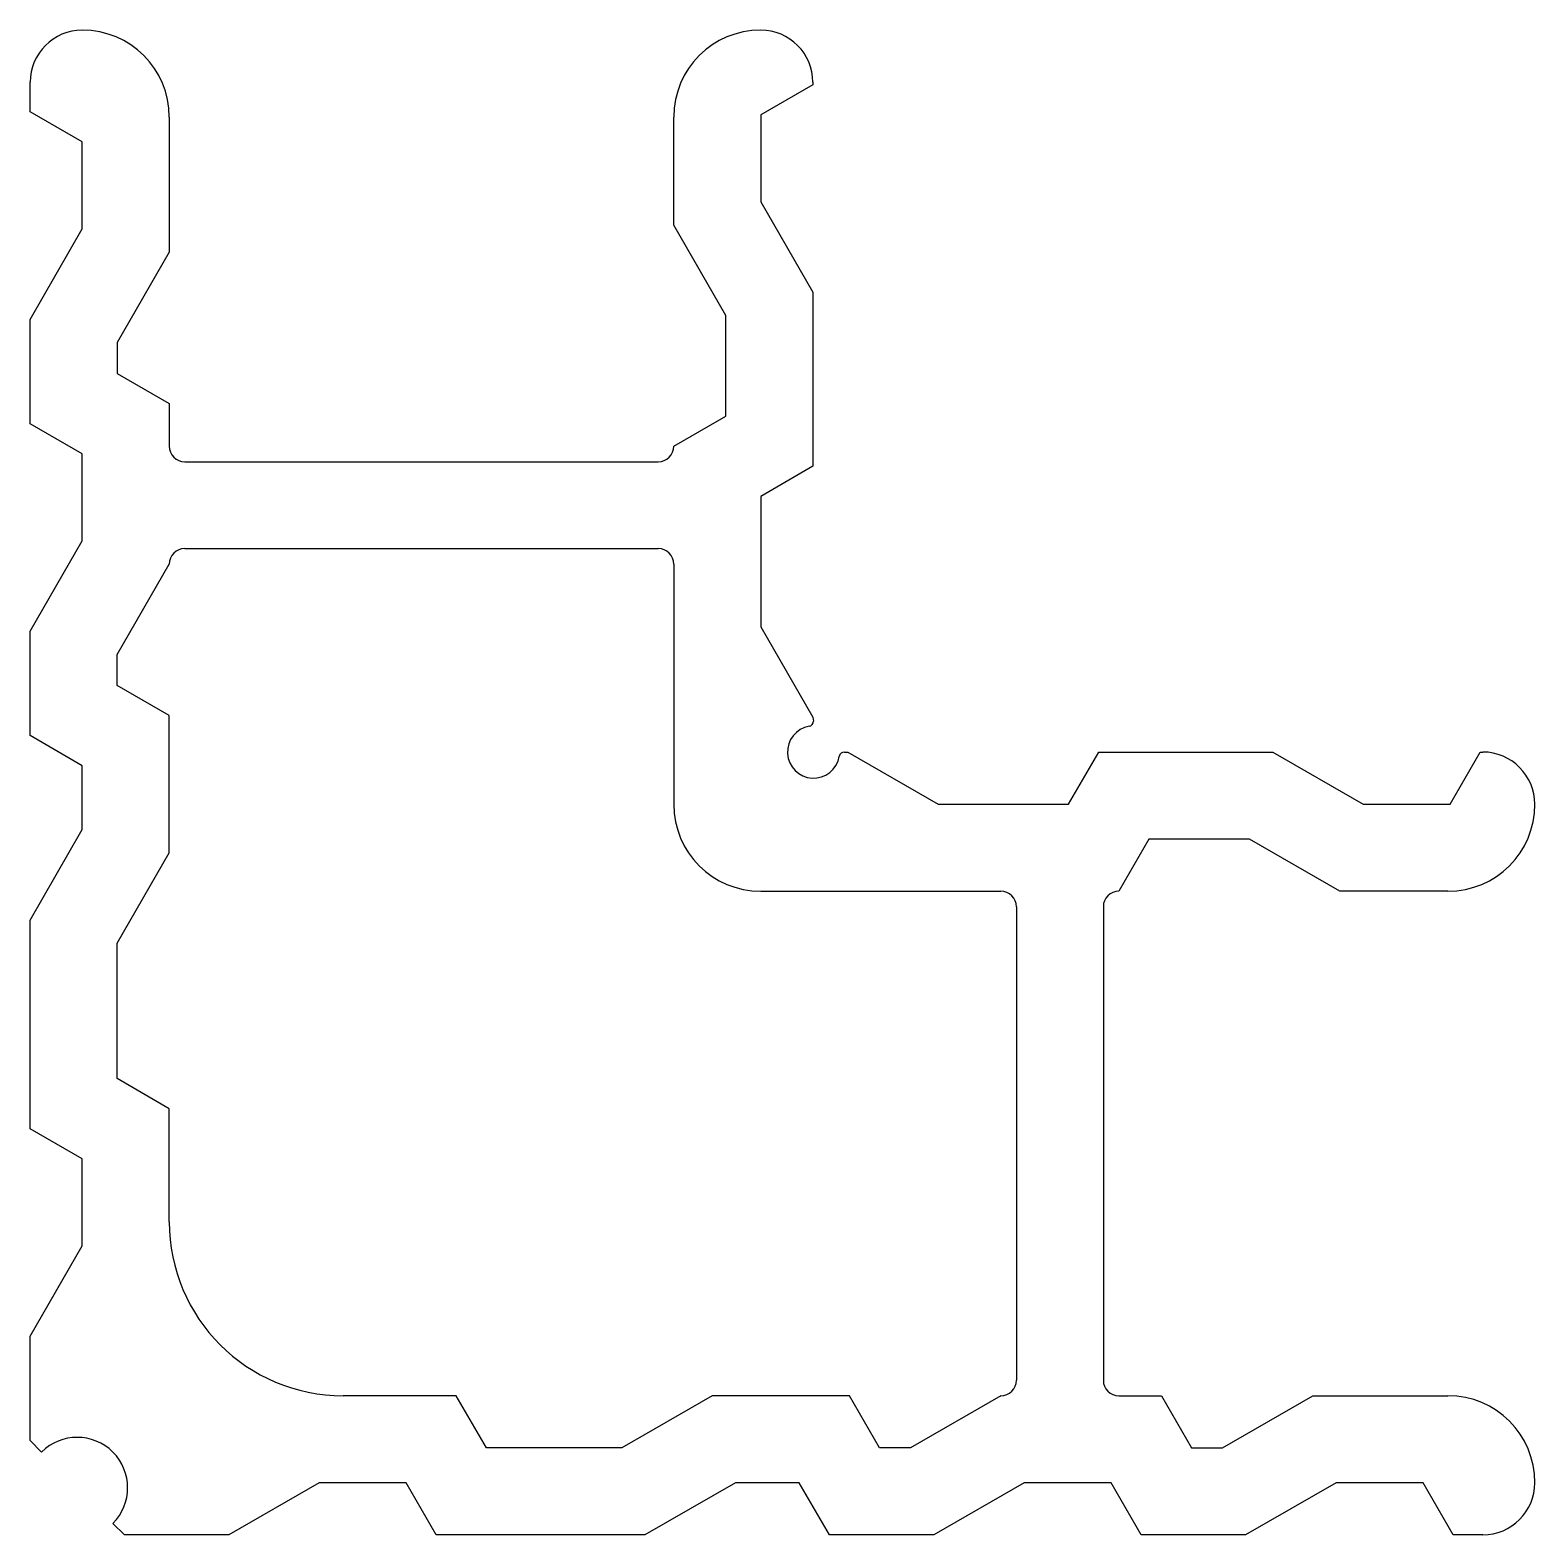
# Model space of a CAD drawing. Extents: x 2449.3 to 2535.8, y 1529.9 to 1616.4.
import ezdxf

# ---------------------------------------------------------------- set-up
doc = ezdxf.new("R2010")
doc.units = 0
doc.layers.get('0').update_dxf_attribs({"linetype": 'CONTINUOUS'})

msp = doc.modelspace()

# ---------------------------------------------------------------- linework, layer by layer
for p, q in [((2449.29, 1611.669), (2449.29, 1613.367)), ((2494.29, 1613.367), (2494.29, 1613.223)), ((2494.29, 1613.223), (2491.29, 1611.491)), ((2452.29, 1609.937), (2449.29, 1611.669)), ((2457.29, 1611.367), (2457.29, 1603.597)), ((2486.29, 1605.151), (2486.29, 1611.367)), ((2491.29, 1611.491), (2491.29, 1606.491)), ((2452.29, 1604.937), (2452.29, 1609.937)), ((2491.29, 1606.491), (2494.29, 1601.295)), ((2449.29, 1599.74), (2452.29, 1604.937)), ((2489.29, 1599.955), (2486.29, 1605.151)), ((2457.29, 1603.597), (2454.29, 1598.401)), ((2494.29, 1601.295), (2494.29, 1591.295)), ((2449.29, 1593.74), (2449.29, 1599.74)), ((2489.29, 1594.182), (2489.29, 1599.955)), ((2454.29, 1598.401), (2454.29, 1596.627)), ((2454.29, 1596.627), (2457.29, 1594.895)), ((2457.29, 1594.895), (2457.29, 1592.449)), ((2452.29, 1592.008), (2449.29, 1593.74)), ((2486.29, 1592.45), (2489.29, 1594.182)), ((2452.29, 1587.008), (2452.29, 1592.008)), ((2486.29, 1592.449), (2486.29, 1592.45)), ((2458.18, 1591.559), (2485.4, 1591.559)), ((2494.29, 1591.295), (2491.29, 1589.563)), ((2491.29, 1589.563), (2491.29, 1582.063)), ((2449.29, 1581.812), (2452.29, 1587.008)), ((2458.18, 1586.559), (2485.4, 1586.559)), ((2454.29, 1580.472), (2457.29, 1585.669)), ((2457.29, 1585.669), (2457.29, 1585.669)), ((2486.29, 1585.669), (2486.29, 1571.867)), ((2449.29, 1575.812), (2449.29, 1581.812)), ((2491.29, 1582.063), (2494.29, 1576.867)), ((2454.29, 1578.699), (2454.29, 1580.472)), ((2457.29, 1576.967), (2454.29, 1578.699)), ((2457.29, 1569.069), (2457.29, 1576.967)), ((2494.29, 1576.867), (2494.326, 1576.642)), ((2452.29, 1574.08), (2449.29, 1575.812)), ((2496.101, 1574.867), (2496.291, 1574.867)), ((2496.291, 1574.867), (2501.487, 1571.867)), ((2508.987, 1571.867), (2510.719, 1574.867)), ((2510.719, 1574.867), (2520.719, 1574.867)), ((2520.719, 1574.867), (2525.915, 1571.867)), ((2530.915, 1571.867), (2532.647, 1574.867)), ((2532.647, 1574.867), (2532.79, 1574.867)), ((2452.29, 1570.408), (2452.29, 1574.08)), ((2501.487, 1571.867), (2508.987, 1571.867)), ((2525.915, 1571.867), (2530.915, 1571.867)), ((2449.29, 1565.212), (2452.29, 1570.408)), ((2513.605, 1569.867), (2511.873, 1566.867)), ((2519.379, 1569.867), (2513.605, 1569.867)), ((2524.575, 1566.867), (2519.379, 1569.867)), ((2454.29, 1563.872), (2457.29, 1569.069)), ((2491.29, 1566.867), (2505.093, 1566.867)), ((2511.873, 1566.867), (2511.873, 1566.867)), ((2530.79, 1566.867), (2524.575, 1566.867)), ((2505.983, 1565.977), (2505.983, 1538.757)), ((2510.983, 1565.977), (2510.983, 1538.757)), ((2449.29, 1553.212), (2449.29, 1565.212)), ((2454.29, 1556.099), (2454.29, 1563.872)), ((2457.29, 1554.367), (2454.29, 1556.099)), ((2457.29, 1547.867), (2457.29, 1554.367)), ((2452.29, 1551.48), (2449.29, 1553.212)), ((2452.29, 1546.48), (2452.29, 1551.48)), ((2449.29, 1541.284), (2452.29, 1546.48)), ((2449.29, 1535.284), (2449.29, 1541.284)), ((2473.791, 1537.867), (2467.29, 1537.867)), ((2475.523, 1534.867), (2473.791, 1537.867)), ((2488.492, 1537.867), (2483.296, 1534.867)), ((2496.391, 1537.867), (2488.492, 1537.867)), ((2498.123, 1534.867), (2496.391, 1537.867)), ((2505.092, 1537.867), (2499.896, 1534.867)), ((2505.093, 1537.867), (2505.092, 1537.867)), ((2511.873, 1537.867), (2514.319, 1537.867)), ((2514.319, 1537.867), (2516.051, 1534.867)), ((2517.824, 1534.867), (2523.021, 1537.867)), ((2523.021, 1537.867), (2530.79, 1537.867)), ((2449.948, 1534.626), (2449.29, 1535.284)), ((2483.296, 1534.867), (2475.523, 1534.867)), ((2499.896, 1534.867), (2498.123, 1534.867)), ((2516.051, 1534.867), (2517.824, 1534.867)), ((2465.904, 1532.867), (2460.708, 1529.867)), ((2470.904, 1532.867), (2465.904, 1532.867)), ((2472.636, 1529.867), (2470.904, 1532.867)), ((2489.832, 1532.867), (2484.636, 1529.867)), ((2493.504, 1532.867), (2489.832, 1532.867)), ((2495.236, 1529.867), (2493.504, 1532.867)), ((2506.432, 1532.867), (2501.236, 1529.867)), ((2511.432, 1532.867), (2506.432, 1532.867)), ((2513.164, 1529.867), (2511.432, 1532.867)), ((2524.36, 1532.867), (2519.164, 1529.867)), ((2529.36, 1532.867), (2524.36, 1532.867)), ((2531.092, 1529.867), (2529.36, 1532.867)), ((2454.708, 1529.867), (2454.05, 1530.525)), ((2460.708, 1529.867), (2454.708, 1529.867)), ((2484.636, 1529.867), (2472.636, 1529.867)), ((2501.236, 1529.867), (2495.236, 1529.867)), ((2519.164, 1529.867), (2513.164, 1529.867)), ((2532.79, 1529.867), (2531.092, 1529.867))]:
    msp.add_line(p, q)
for centre, radius, start, end in [((2452.29, 1613.367), 3, 90, 180), ((2452.29, 1611.367), 5, 0, 90), ((2491.29, 1611.367), 5, 90, 180), ((2491.29, 1613.367), 3, 0, 90), ((2458.18, 1592.449), 0.89, 180, 270), ((2485.4, 1592.449), 0.89, 270, 0), ((2458.18, 1585.669), 0.89, 90, 180), ((2485.4, 1585.669), 0.89, 0, 90), ((2494.326, 1574.867), 1.5, 99.59407, 350.40593), ((2494.026, 1576.642), 0.3, 279.59407, 360), ((2496.101, 1574.567), 0.3, 90, 170.40593), ((2532.79, 1571.867), 3, 0, 90), ((2491.29, 1571.867), 5, 180, 270), ((2530.79, 1571.867), 5, 270, 0), ((2505.093, 1565.977), 0.89, 360, 90), ((2511.873, 1565.977), 0.89, 90, 180), ((2467.29, 1547.867), 10, 180, 270), ((2505.093, 1538.757), 0.89, 270, 0), ((2511.873, 1538.757), 0.89, 180, 270), ((2530.79, 1532.867), 5, 0, 90), ((2451.999, 1532.575), 2.9, 315, 135), ((2532.79, 1532.867), 3, 270, 0)]:
    msp.add_arc(centre, radius, start, end)

doc.saveas('drawing.dxf')
